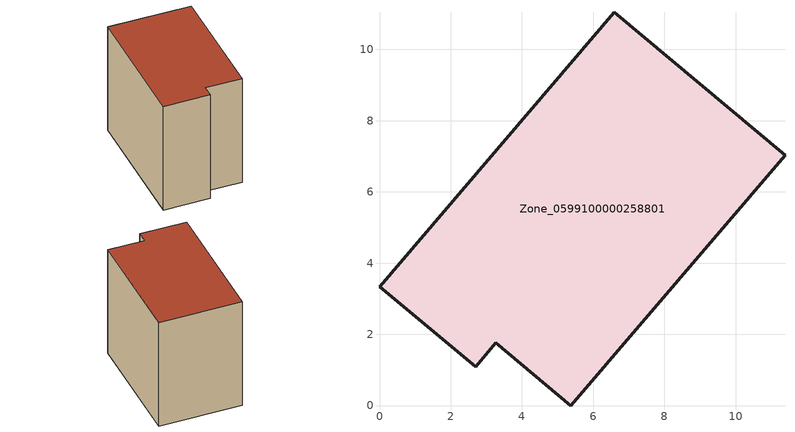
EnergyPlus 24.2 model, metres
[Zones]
Zone_0599100000258801
 floor ground (C_G): 3.26,1.76 2.7,1.09 0,3.34 6.59,11.04 11.39,7.03 5.37,0 z0
 wall outside (C_F): 6.59,11.04 0,3.34 2.7,1.09 3.26,1.76 5.37,0 11.39,7.03 6.59,11.04 z0:8.81
 roof outside (C_R): 5.37,0 11.39,7.03 6.59,11.04 0,3.34 2.7,1.09 3.26,1.76 z8.81
[BUILDING]
Pand.0599100000258801: North Axis=0; Terrain=City; Loads Convergence Tolerance Value=0.04; Temperature Convergence Tolerance Value=0.4; Solar Distribution=FullExterior; Maximum Number of Warmup Days=25; Minimum Number of Warmup Days=1
[Site:Location]
Rotterdam.The.Hague.AP_ZH_NLD Design_Conditions: Latitude=51.96; Longitude=4.45; Time Zone=1; Elevation=-4.5
[SITE:GROUNDTEMPERATURE:BUILDINGSURFACE]
18, 18, 18, 18, 18, 18, 18, 18, 18, 18, 18, 18
[MATERIAL] Thermal Absorptance=0.9; Solar Absorptance=0.7; Visible Absorptance=0.7
Name | Roughness | Thickness | Conductivity | Density | Specific Heat
G.TI.1946-1964 | MediumSmooth | 0.15 | 1 | 540 | 1210
F.TI.1946-1964 | Rough | 0.3 | 0.857143 | 1920 | 840
R.TI.1946-1964 | MediumRough | 0.2 | 0.277778 | 1500 | 1000
[CONSTRUCTION]
C_G: G.TI.1946-1964
C_F: F.TI.1946-1964
C_R: R.TI.1946-1964
[ZONE]
Zone_0599100000258801: Type=1; Multiplier=1; Ceiling Height=Autocalculate; Volume=Autocalculate; Floor Area=autocalculate; Part of Total Floor Area=Yes
[ZONEINFILTRATION:DESIGNFLOWRATE]
Infil_Zone_0599100000258801: Zone or ZoneList or Space or SpaceList=Zone_0599100000258801; Schedule=AlwaysOn; Design Flow Rate Calculation Method=Flow/Area; Flow Rate per Floor Area=0.003; Constant Term Coefficient=1; Temperature Term Coefficient=0; Velocity Term Coefficient=0; Velocity Squared Term Coefficient=0
[HVACTEMPLATE:ZONE:IDEALLOADSAIRSYSTEM]
Zone_0599100000258801: Maximum Heating Supply Air Temperature=50; Minimum Cooling Supply Air Temperature=13; Maximum Heating Supply Air Humidity Ratio=0.0156; Minimum Cooling Supply Air Humidity Ratio=0.0077; Heating Limit=NoLimit; Cooling Limit=NoLimit; Dehumidification Control Type=ConstantSensibleHeatRatio; Cooling Sensible Heat Ratio=0.7; Dehumidification Setpoint=60; Humidification Control Type=None; Humidification Setpoint=30; Outdoor Air Method=None; Outdoor Air Flow Rate per Person=0.00944; Outdoor Air Flow Rate per Zone Floor Area=0; Outdoor Air Flow Rate per Zone=0; Demand Controlled Ventilation Type=None; Outdoor Air Economizer Type=NoEconomizer; Heat Recovery Type=None; Sensible Heat Recovery Effectiveness=0.7; Latent Heat Recovery Effectiveness=0.65
[ZONECONTROL:THERMOSTAT]
ThermostatControl_Zone_0599100000258801: Zone or ZoneList=Zone_0599100000258801; Control Type Schedule=DualSetpointControlType; Control 1=Thermostat_Zone_0599100000258801; Temperature Difference Between Cutout And Setpoint=0
[THERMOSTATSETPOINT:DUALSETPOINT]
Thermostat_Zone_0599100000258801: Heating Setpoint Temperature Schedule=HeatingSetpoint_Zone_0599100000258801; Cooling Setpoint Temperature Schedule=CoolingSetpoint_Zone_0599100000258801
[SCHEDULE:COMPACT]
HeatingSetpoint_Zone_0599100000258801: Through: 12/31, For: AllDays, Until: 24:00, 21
CoolingSetpoint_Zone_0599100000258801: Through: 12/31, For: AllDays, Until: 24:00, 24
DualSetpointControlType: Through: 12/31, For: AllDays, Until: 24:00, 4
AlwaysOn: Through: 12/31, For: AllDays, Until: 24:00, 1
